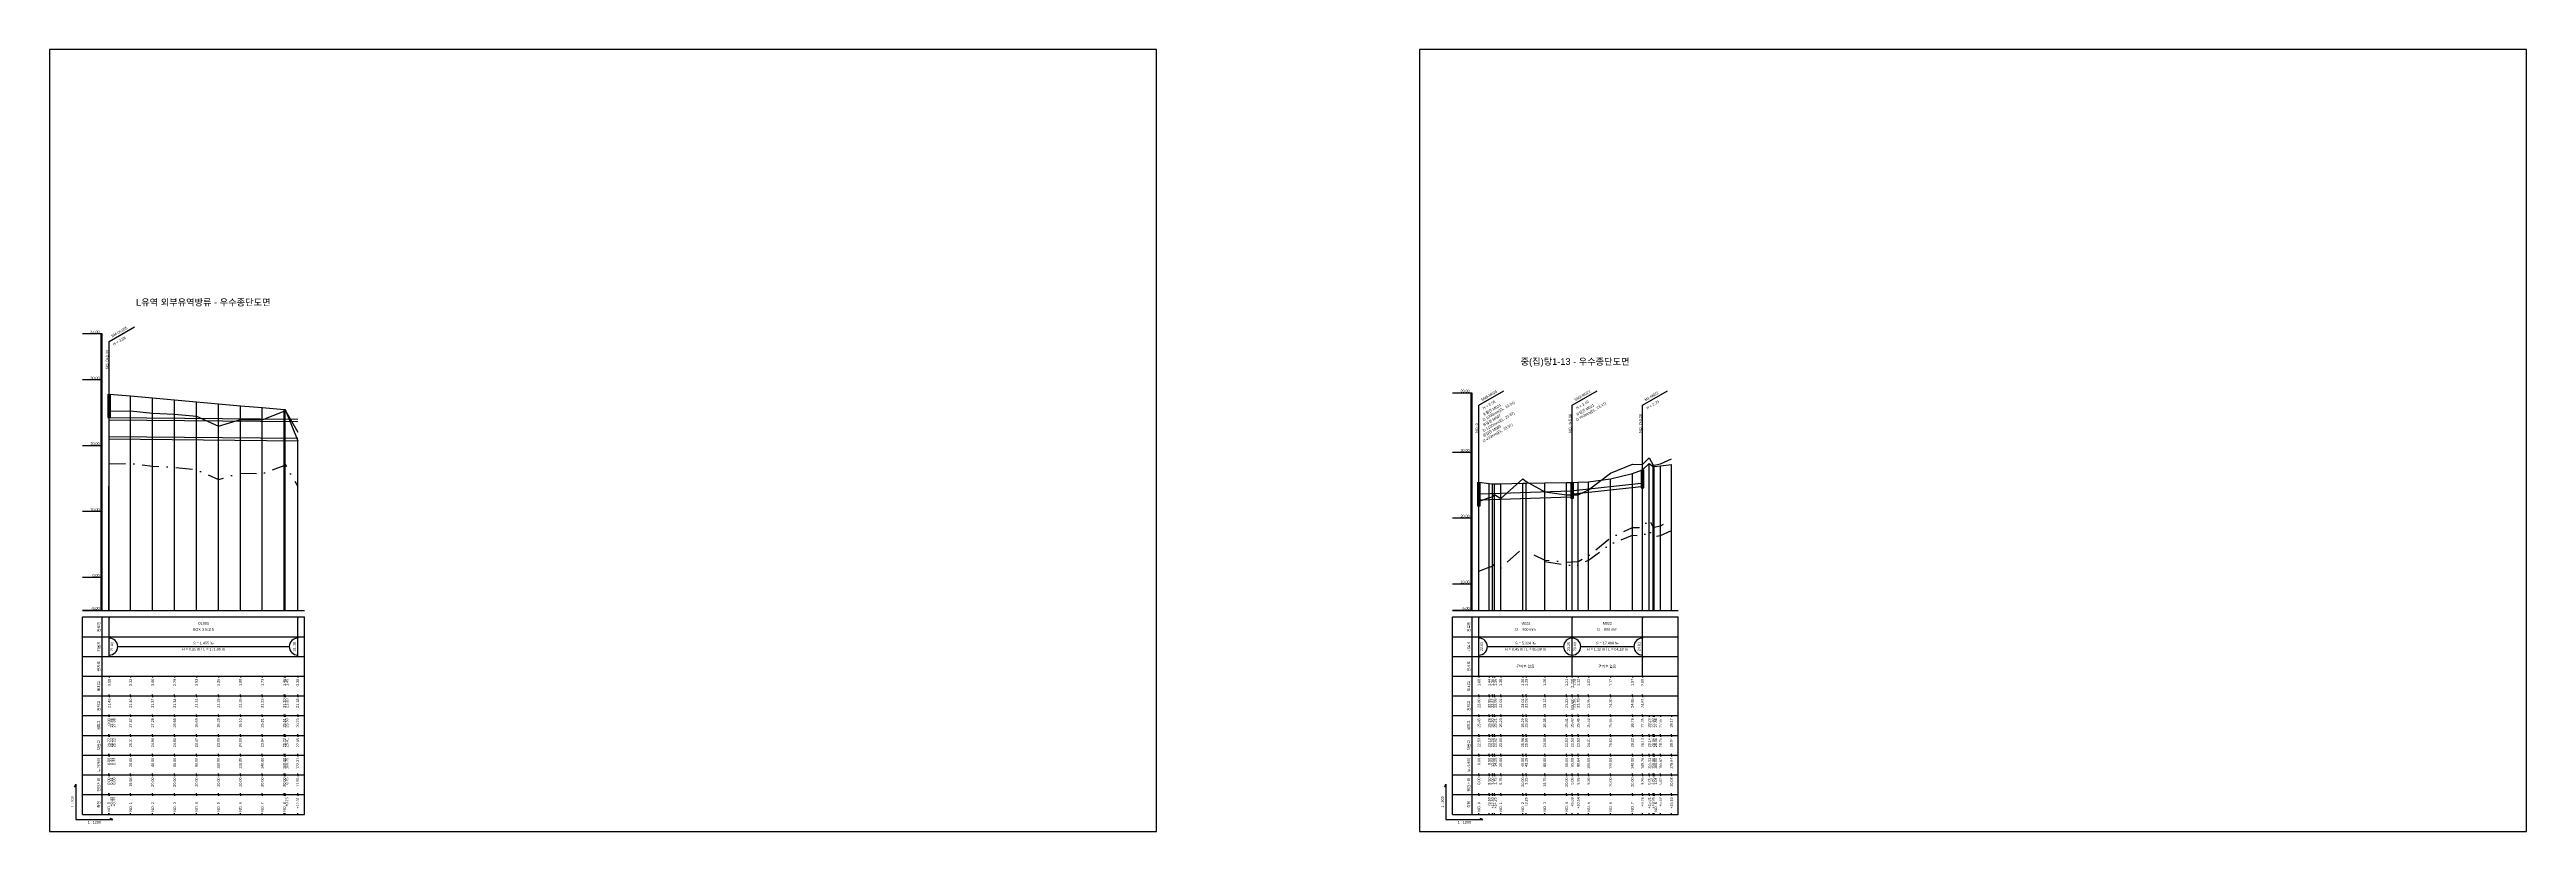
# Model space of a CAD drawing. Header units: millimetres. Extents: x -7351 to 135086, y 1419 to 5643.
# Drawn here: x 129040 to 130922, y 1419 to 2013 of the extents above; entities that cross this region are included whole.
import ezdxf
from ezdxf.enums import TextEntityAlignment as Align

# ---------------------------------------------------------------- set-up
doc = ezdxf.new("R2010")
doc.units = ezdxf.units.MM
doc.linetypes.add('DASHDOT', pattern=[25.4, 12.7, -6.35, 0, -6.35])
doc.linetypes.add('DIVIDE', pattern=[31.75, 12.7, -6.35, 0, -6.35, 0, -6.35])
for name, color, linetype in [('KZ_종단_계획선', 1, 'Continuous'), ('KZ_종단_관로', 4, 'Continuous'), ('KZ_종단_깃발', 7, 'Continuous'), ('KZ_종단_노선명', 7, 'Continuous'), ('KZ_종단_도각', 7, 'Continuous'), ('KZ_종단_맨홀', 4, 'Continuous'), ('KZ_종단_수직선', 7, 'Continuous'), ('KZ_종단_암선1', 56, 'DASHDOT'), ('KZ_종단_암선2', 4, 'DIVIDE'), ('KZ_종단_원형관', 4, 'Continuous'), ('KZ_종단_지반선', 3, 'Continuous'), ('KZ_종단_테이블문자', 7, 'Continuous'), ('KZ_종단_테이블선', 7, 'Continuous'), ('KZ_종단_폴대', 7, 'Continuous')]:
    doc.layers.add(name, color=color, linetype=linetype)
doc.styles.get("Standard").update_dxf_attribs({"font": 'arial.ttf'})

msp = doc.modelspace()

# ---------------------------------------------------------------- linework, layer by layer
at = {"layer": 'KZ_종단_계획선'}
for points in [[(129085.4, 1612), (129085.7, 1751.3), (129085.7, 1751.3), (129102, 1749.9), (129118.7, 1748.4), (129135.4, 1747), (129152, 1745.5), (129168.7, 1744), (129185.4, 1742.5), (129202, 1741.1), (129218.7, 1739.6), (129219.3, 1739.5), (129228.9, 1715.7)], [(130126.4, 1684.3), (130134.3, 1683.4), (130136.8, 1683.1), (130138.2, 1683.1), (130143, 1683.2), (130159.7, 1683.5), (130162.4, 1683.5), (130176.4, 1683.8), (130193, 1684.1), (130197.3, 1684.2), (130201.9, 1684.3), (130209.7, 1684.6), (130226.4, 1686.8), (130243, 1690.9), (130250.7, 1693.8), (130255.8, 1698.5), (130258.8, 1696.2), (130259.7, 1696.3), (130264.4, 1696.9), (130272.7, 1697.9)]]:
    msp.add_lwpolyline(points, dxfattribs=at)
at = {"layer": 'KZ_종단_관로'}
for p, q in [((130127.4, 1675.5), (130196.3, 1677.8)), ((130198.3, 1678), (130249.7, 1683.6)), ((130198.3, 1675.5), (130249.7, 1681.1)), ((130127.4, 1671), (130196.3, 1673.3))]:
    msp.add_line(p, q, dxfattribs=at)
for points in [[(129085.7, 1733.4), (129228.9, 1732.2)], [(129085.7, 1731.7), (129228.9, 1730.4)], [(129085.7, 1719.2), (129228.9, 1717.9)], [(129085.7, 1717.2), (129228.9, 1715.9)]]:
    msp.add_lwpolyline(points, dxfattribs=at)
at = {"layer": 'KZ_종단_깃발'}
for p, q in [((129085.7, 1791.3), (129104.8, 1802.3)), ((129085.7, 1587), (129085.7, 1791.3)), ((130126.4, 1742.8), (130145.4, 1753.8)), ((130197.3, 1742.8), (130216.3, 1753.8)), ((130250.7, 1742.8), (130269.8, 1753.8)), ((130126.4, 1587), (130126.4, 1742.8)), ((130197.3, 1587), (130197.3, 1742.8)), ((130250.7, 1587), (130250.7, 1742.8))]:
    msp.add_line(p, q, dxfattribs=at)
at = {"layer": 'KZ_종단_도각'}
for points in [[(129040.4, 1419), (129881.4, 1419), (129881.4, 2013), (129040.4, 2013)], [(130081.4, 1419), (130922.4, 1419), (130922.4, 2013), (130081.4, 2013)]]:
    msp.add_lwpolyline(points, close=True, dxfattribs=at)
at = {"layer": 'KZ_종단_맨홀'}
for points in [[(129084.7, 1751.3), (129084.7, 1733.4), (129086.7, 1733.4), (129086.7, 1751.3)], [(130125.4, 1684.3), (130125.4, 1666.5), (130127.4, 1666.5), (130127.4, 1684.3)], [(130196.3, 1684.2), (130196.3, 1672.2), (130198.3, 1672.2), (130198.3, 1684.2)], [(130249.7, 1693.8), (130249.7, 1680.1), (130251.7, 1680.1), (130251.7, 1693.8)]]:
    msp.add_lwpolyline(points, dxfattribs=at)
at = {"layer": 'KZ_종단_수직선'}
for p, q in [((129085.7, 1587), (129085.7, 1751.3)), ((129085.7, 1587), (129085.7, 1751.3)), ((129102, 1587), (129102, 1749.9)), ((129118.7, 1587), (129118.7, 1748.4)), ((129135.4, 1587), (129135.4, 1747)), ((129152, 1587), (129152, 1745.5)), ((129168.7, 1587), (129168.7, 1744)), ((129185.4, 1587), (129185.4, 1742.5)), ((129202, 1587), (129202, 1741.1)), ((129218.7, 1587), (129218.7, 1739.6)), ((129219.3, 1587), (129219.3, 1739.5)), ((129229, 1587), (129229, 1715.7)), ((130255.8, 1587), (130255.8, 1698.5)), ((130258.8, 1587), (130258.8, 1696.2)), ((130259.7, 1587), (130259.7, 1696.3)), ((130264.4, 1587), (130264.4, 1696.9)), ((130272.7, 1587), (130272.7, 1697.9)), ((130126.4, 1587), (130126.4, 1684.3)), ((130134.3, 1587), (130134.3, 1683.4)), ((130136.8, 1587), (130136.8, 1683.1)), ((130138.2, 1587), (130138.2, 1683.1)), ((130143, 1587), (130143, 1683.2)), ((130159.7, 1587), (130159.7, 1683.5)), ((130162.4, 1587), (130162.4, 1683.5)), ((130176.4, 1587), (130176.4, 1683.8)), ((130193, 1587), (130193, 1684.1)), ((130197.3, 1587), (130197.3, 1684.2)), ((130201.9, 1587), (130201.9, 1684.3)), ((130209.7, 1587), (130209.7, 1684.6)), ((130226.4, 1587), (130226.4, 1686.8)), ((130243, 1587), (130243, 1690.9)), ((130250.7, 1587), (130250.7, 1693.8)), ((129085.4, 1587), (129085.4, 1612))]:
    msp.add_line(p, q, dxfattribs=at)
at = {"layer": 'KZ_종단_암선1', "flags": 128}
for points in [[(129085.4, 1698.3), (129085.7, 1698.3), (129085.7, 1698.3), (129102, 1698.5), (129118.7, 1696.6), (129135.4, 1695.7), (129152, 1693.9), (129168.7, 1686.4), (129185.4, 1691.3), (129202, 1690.8), (129218.7, 1697.1), (129219.3, 1698), (129229, 1681.2)], [(130126.4, 1616.8), (130134.3, 1619.8), (130136.8, 1620.5), (130138.2, 1622.3), (130143, 1619.3), (130159.7, 1634.1), (130162.4, 1632.2), (130176.4, 1625.1), (130193, 1623.7), (130197.3, 1623.9), (130201.9, 1624.2), (130209.7, 1628.5), (130226.4, 1642.1), (130243, 1649.9), (130250.7, 1649.9), (130255.8, 1656.2), (130258.8, 1649.9), (130259.7, 1650.1), (130264.4, 1651.3), (130272.7, 1655.8)]]:
    msp.add_lwpolyline(points, dxfattribs=at)
at = {"layer": 'KZ_종단_암선2', "flags": 128}
msp.add_lwpolyline([(130176.4, 1624.1), (130193, 1621.5), (130197.3, 1621.4), (130201.9, 1621.3), (130209.7, 1625.1), (130226.4, 1637.4), (130243, 1644), (130250.7, 1643.5), (130255.8, 1647.9), (130258.8, 1642.8), (130259.7, 1643), (130264.4, 1643.8), (130272.7, 1647.6)], dxfattribs=at)
at = {"layer": 'KZ_종단_원형관'}
for p, q in [((130125.8, 1677.6), (130125.9, 1678.2)), ((130125.8, 1677.1), (130125.8, 1677.6)), ((130125.8, 1676.5), (130125.8, 1677.1)), ((130125.9, 1676), (130125.8, 1676.5)), ((130125.9, 1678.7), (130126, 1679.1)), ((130125.9, 1678.2), (130125.9, 1678.7)), ((130125.9, 1675.5), (130125.9, 1676)), ((130126, 1675), (130125.9, 1675.5)), ((130126, 1679.5), (130126.1, 1679.8)), ((130126, 1679.1), (130126, 1679.5)), ((130126, 1674.6), (130126, 1675)), ((130126.1, 1679.8), (130126.2, 1680.1)), ((130126.1, 1678.4), (130126.2, 1678.7)), ((130126.1, 1678.2), (130126.1, 1678.4)), ((130126.1, 1678), (130126.1, 1678.2)), ((130126.2, 1677.8), (130126.1, 1678)), ((130126.2, 1680.1), (130126.3, 1680.2)), ((130126.2, 1679.2), (130126.3, 1679.3)), ((130126.2, 1679), (130126.2, 1679.2)), ((130126.2, 1678.9), (130126.2, 1679)), ((130126.2, 1678.7), (130126.2, 1678.9)), ((130126.2, 1677.5), (130126.2, 1677.8)), ((130126.2, 1677.4), (130126.2, 1677.5)), ((130126.2, 1677.2), (130126.2, 1677.4)), ((130126.3, 1677.1), (130126.2, 1677.2)), ((130126.3, 1680.2), (130126.4, 1680.3)), ((130126.3, 1679.5), (130126.4, 1679.5)), ((130126.3, 1679.4), (130126.3, 1679.5)), ((130126.3, 1679.3), (130126.3, 1679.4)), ((130126.3, 1677), (130126.3, 1677.1)), ((130126.3, 1676.9), (130126.3, 1677)), ((130126.4, 1676.9), (130126.3, 1676.9)), ((130126.4, 1680.3), (130126.5, 1680.2)), ((130126.4, 1679.5), (130126.4, 1679.4)), ((130126.4, 1679.5), (130126.4, 1679.5)), ((130126.4, 1679.4), (130126.5, 1679.3)), ((130126.5, 1677.1), (130126.4, 1677)), ((130126.4, 1677), (130126.4, 1676.9)), ((130126.4, 1676.9), (130126.4, 1676.9)), ((130126.5, 1680.2), (130126.5, 1680.1)), ((130126.5, 1680.1), (130126.6, 1679.8)), ((130126.5, 1679.3), (130126.5, 1679.2)), ((130126.5, 1679.2), (130126.5, 1679)), ((130126.5, 1679), (130126.5, 1678.9)), ((130126.5, 1678.9), (130126.6, 1678.7)), ((130126.6, 1677.8), (130126.5, 1677.5)), ((130126.5, 1677.5), (130126.5, 1677.4)), ((130126.5, 1677.4), (130126.5, 1677.2)), ((130126.5, 1677.2), (130126.5, 1677.1)), ((130126.6, 1679.8), (130126.7, 1679.5)), ((130126.6, 1678.7), (130126.6, 1678.4)), ((130126.6, 1678.4), (130126.6, 1678.2)), ((130126.6, 1678.2), (130126.6, 1678)), ((130126.6, 1678), (130126.6, 1677.8)), ((130126.7, 1679.5), (130126.8, 1679.1)), ((130126.8, 1675), (130126.7, 1674.6)), ((130126.8, 1679.1), (130126.8, 1678.7)), ((130126.8, 1678.7), (130126.9, 1678.2)), ((130126.9, 1676), (130126.8, 1675.5)), ((130126.8, 1675.5), (130126.8, 1675)), ((130126.9, 1678.2), (130126.9, 1677.6)), ((130126.9, 1677.6), (130126.9, 1677.1)), ((130126.9, 1677.1), (130126.9, 1676.5)), ((130126.9, 1676.5), (130126.9, 1676)), ((130196.9, 1677.1), (130197, 1677.5)), ((130196.9, 1676.8), (130196.9, 1677.1)), ((130196.9, 1676.4), (130196.9, 1676.8)), ((130196.9, 1676.1), (130196.9, 1676.4)), ((130196.9, 1675.8), (130196.9, 1676.1)), ((130197, 1675.4), (130196.9, 1675.8)), ((130197, 1678), (130197.1, 1678.2)), ((130197, 1677.8), (130197, 1678)), ((130197, 1677.5), (130197, 1677.8)), ((130197, 1675.1), (130197, 1675.4)), ((130197, 1674.9), (130197, 1675.1)), ((130197.1, 1678.4), (130197.2, 1678.5)), ((130197.1, 1678.2), (130197.1, 1678.4)), ((130197.2, 1678.5), (130197.3, 1678.5)), ((130197.3, 1678.5), (130197.4, 1678.4)), ((130197.3, 1678.5), (130197.3, 1678.5)), ((130197.4, 1678.4), (130197.4, 1678.2)), ((130197.4, 1678.2), (130197.5, 1678)), ((130197.5, 1678), (130197.5, 1677.8)), ((130197.5, 1677.8), (130197.6, 1677.5)), ((130197.6, 1675.4), (130197.5, 1675.1)), ((130197.5, 1675.1), (130197.5, 1674.9)), ((130197.6, 1677.5), (130197.6, 1677.1)), ((130197.6, 1677.1), (130197.6, 1676.8)), ((130197.6, 1676.8), (130197.6, 1676.4)), ((130197.6, 1676.4), (130197.6, 1676.1)), ((130197.6, 1676.1), (130197.6, 1675.8)), ((130197.6, 1675.8), (130197.6, 1675.4)), ((130125.8, 1672.4), (130125.9, 1673)), ((130125.8, 1671.8), (130125.8, 1672.4)), ((130125.8, 1671.2), (130125.8, 1671.8)), ((130125.8, 1670.6), (130125.8, 1671.2)), ((130125.8, 1670), (130125.8, 1670.6)), ((130125.9, 1669.5), (130125.8, 1670)), ((130125.9, 1673.4), (130126, 1673.9)), ((130125.9, 1673), (130125.9, 1673.4)), ((130125.9, 1669), (130125.9, 1669.5)), ((130126, 1668.6), (130125.9, 1669)), ((130126.1, 1674.3), (130126, 1674.6)), ((130126, 1673.9), (130126.1, 1674.2)), ((130126.1, 1668.2), (130126, 1668.6)), ((130126.1, 1674.2), (130126.2, 1674.5)), ((130126.2, 1674.1), (130126.1, 1674.3)), ((130126.2, 1667.9), (130126.1, 1668.2)), ((130126.2, 1674.5), (130126.3, 1674.6)), ((130126.3, 1673.9), (130126.2, 1674.1)), ((130126.3, 1667.8), (130126.2, 1667.9)), ((130126.3, 1674.6), (130126.4, 1674.7)), ((130126.4, 1673.9), (130126.3, 1673.9)), ((130126.4, 1667.7), (130126.3, 1667.8)), ((130126.4, 1674.7), (130126.5, 1674.6)), ((130126.5, 1673.9), (130126.4, 1673.9)), ((130126.5, 1667.8), (130126.4, 1667.7)), ((130126.5, 1674.6), (130126.6, 1674.5)), ((130126.6, 1674.3), (130126.5, 1674.1)), ((130126.5, 1674.1), (130126.5, 1673.9)), ((130126.6, 1667.9), (130126.5, 1667.8)), ((130126.7, 1674.6), (130126.6, 1674.3)), ((130126.6, 1674.5), (130126.6, 1674.2)), ((130126.6, 1674.2), (130126.7, 1673.9)), ((130126.7, 1668.6), (130126.6, 1668.2)), ((130126.6, 1668.2), (130126.6, 1667.9)), ((130126.7, 1673.9), (130126.8, 1673.4)), ((130126.8, 1669), (130126.7, 1668.6)), ((130126.8, 1673.4), (130126.9, 1673)), ((130126.9, 1669.5), (130126.8, 1669)), ((130126.9, 1673), (130126.9, 1672.4)), ((130126.9, 1672.4), (130126.9, 1671.8)), ((130126.9, 1671.8), (130126.9, 1671.2)), ((130126.9, 1671.2), (130126.9, 1670.6)), ((130126.9, 1670.6), (130126.9, 1670)), ((130126.9, 1670), (130126.9, 1669.5)), ((130197.1, 1674.7), (130197, 1674.9)), ((130197.1, 1674.5), (130197.1, 1674.7)), ((130197.2, 1674.4), (130197.1, 1674.5)), ((130197.3, 1674.4), (130197.2, 1674.4)), ((130197.4, 1674.5), (130197.3, 1674.4)), ((130197.3, 1674.4), (130197.3, 1674.4)), ((130197.5, 1674.9), (130197.4, 1674.7)), ((130197.4, 1674.7), (130197.4, 1674.5))]:
    msp.add_line(p, q, dxfattribs=at)
at = {"layer": 'KZ_종단_지반선', "flags": 128}
for points in [[(129085.4, 1738.2), (129085.7, 1738.2), (129085.7, 1738.2), (129102, 1738.6), (129118.7, 1736.8), (129135.4, 1736.1), (129152, 1734.4), (129168.7, 1727), (129185.4, 1732), (129202, 1731.7), (129218.7, 1738.2), (129219.3, 1739.1), (129229, 1722.3)], [(130126.4, 1669.7), (130134.3, 1672.7), (130136.8, 1673.3), (130138.2, 1675.1), (130143, 1672), (130159.7, 1686.9), (130162.4, 1684.9), (130176.4, 1677), (130193, 1674.7), (130197.3, 1674.7), (130201.9, 1674.7), (130209.7, 1678.6), (130226.4, 1691.2), (130243, 1698.1), (130250.7, 1697.7), (130255.8, 1702.8), (130258.8, 1697.2), (130259.7, 1697.3), (130264.4, 1698.3), (130272.7, 1702.2)]]:
    msp.add_lwpolyline(points, dxfattribs=at)
at = {"layer": 'KZ_종단_테이블문자'}
for p, q in [((129085.7, 1582), (129085.7, 1581)), ((129085.7, 1568), (129085.7, 1581)), ((129229, 1582), (129229, 1581)), ((129229, 1568), (129229, 1581)), ((130126.4, 1582), (130126.4, 1581)), ((130126.4, 1568), (130126.4, 1581)), ((130197.3, 1582), (130197.3, 1581)), ((130197.3, 1582), (130197.3, 1581)), ((130197.3, 1568), (130197.3, 1581)), ((130197.3, 1568), (130197.3, 1581)), ((130250.7, 1582), (130250.7, 1581)), ((130250.7, 1568), (130250.7, 1581)), ((129085.7, 1567), (129085.7, 1568)), ((129085.7, 1567), (129085.7, 1566)), ((129085.7, 1553), (129085.7, 1566)), ((129229, 1567), (129229, 1568)), ((129229, 1567), (129229, 1566)), ((129229, 1553), (129229, 1566)), ((130126.4, 1567), (130126.4, 1568)), ((130126.4, 1567), (130126.4, 1566)), ((130126.4, 1553), (130126.4, 1566)), ((130197.3, 1567), (130197.3, 1568)), ((130197.3, 1567), (130197.3, 1568)), ((130197.3, 1567), (130197.3, 1566)), ((130197.3, 1567), (130197.3, 1566)), ((130197.3, 1553), (130197.3, 1566)), ((130197.3, 1553), (130197.3, 1566)), ((130250.7, 1567), (130250.7, 1568)), ((130250.7, 1567), (130250.7, 1566)), ((130250.7, 1553), (130250.7, 1566)), ((129085.7, 1552), (129085.7, 1553)), ((129092.1, 1559.5), (129222.5, 1559.5)), ((129229, 1552), (129229, 1553)), ((130126.4, 1552), (130126.4, 1553)), ((130126.4, 1552), (130126.4, 1551)), ((130126.4, 1538), (130126.4, 1551)), ((130132.8, 1559.5), (130190.8, 1559.5)), ((130197.3, 1552), (130197.3, 1553)), ((130197.3, 1552), (130197.3, 1553)), ((130197.3, 1552), (130197.3, 1551)), ((130197.3, 1552), (130197.3, 1551)), ((130197.3, 1538), (130197.3, 1551)), ((130197.3, 1538), (130197.3, 1551)), ((130203.7, 1559.5), (130244.3, 1559.5)), ((130250.7, 1552), (130250.7, 1553)), ((130250.7, 1552), (130250.7, 1551)), ((130250.7, 1538), (130250.7, 1551)), ((130126.4, 1537), (130126.4, 1538)), ((130197.3, 1537), (130197.3, 1538)), ((130197.3, 1537), (130197.3, 1538)), ((130250.7, 1537), (130250.7, 1538))]:
    msp.add_line(p, q, dxfattribs=at)
for centre, start, end in [((129085.7, 1559.5), 270, 90), ((129229, 1559.5), 90, 270), ((130126.4, 1559.5), 270, 90), ((130197.3, 1559.5), 90, 270), ((130197.3, 1559.5), 270, 90), ((130250.7, 1559.5), 90, 270)]:
    msp.add_arc(centre, 6.5, start, end, dxfattribs=at)
at = {"layer": 'KZ_종단_테이블선'}
for p, q in [((129065.4, 1587), (129234, 1587)), ((129065.4, 1567), (129065.4, 1582)), ((129065.4, 1582), (129234, 1582)), ((129080.4, 1567), (129080.4, 1582)), ((129234, 1567), (129234, 1582)), ((130106.4, 1587), (130277.7, 1587)), ((130106.4, 1567), (130106.4, 1582)), ((130106.4, 1582), (130277.7, 1582)), ((130121.4, 1567), (130121.4, 1582)), ((130277.7, 1567), (130277.7, 1582)), ((129065.4, 1552), (129065.4, 1567)), ((129065.4, 1567), (129234, 1567)), ((129080.4, 1552), (129080.4, 1567)), ((129234, 1552), (129234, 1567)), ((130106.4, 1552), (130106.4, 1567)), ((130106.4, 1567), (130277.7, 1567)), ((130121.4, 1552), (130121.4, 1567)), ((130277.7, 1552), (130277.7, 1567)), ((129065.4, 1537), (129065.4, 1552)), ((129065.4, 1552), (129234, 1552)), ((129080.4, 1537), (129080.4, 1552)), ((129234, 1537), (129234, 1552)), ((130106.4, 1537), (130106.4, 1552)), ((130106.4, 1552), (130277.7, 1552)), ((130121.4, 1537), (130121.4, 1552)), ((130277.7, 1537), (130277.7, 1552)), ((129065.4, 1522), (129065.4, 1537)), ((129065.4, 1537), (129234, 1537)), ((129080.4, 1522), (129080.4, 1537)), ((129085.7, 1537), (129085.7, 1536)), ((129102, 1537), (129102, 1536)), ((129118.7, 1537), (129118.7, 1536)), ((129135.4, 1537), (129135.4, 1536)), ((129152, 1537), (129152, 1536)), ((129168.7, 1537), (129168.7, 1536)), ((129185.4, 1537), (129185.4, 1536)), ((129202, 1537), (129202, 1536)), ((129218.7, 1537), (129218.7, 1536)), ((129219.3, 1537), (129219.3, 1536)), ((129228.9, 1537), (129228.9, 1536)), ((129234, 1522), (129234, 1537)), ((130106.4, 1522), (130106.4, 1537)), ((130106.4, 1537), (130277.7, 1537)), ((130121.4, 1522), (130121.4, 1537)), ((130126.4, 1537), (130126.4, 1536)), ((130134.3, 1537), (130134.3, 1536)), ((130136.8, 1537), (130136.8, 1536)), ((130138.2, 1537), (130138.2, 1536)), ((130143, 1537), (130143, 1536)), ((130159.7, 1537), (130159.7, 1536)), ((130162.4, 1537), (130162.4, 1536)), ((130176.4, 1537), (130176.4, 1536)), ((130193, 1537), (130193, 1536)), ((130197.3, 1537), (130197.3, 1536)), ((130201.9, 1537), (130201.9, 1536)), ((130209.7, 1537), (130209.7, 1536)), ((130226.4, 1537), (130226.4, 1536)), ((130243, 1537), (130243, 1536)), ((130250.7, 1537), (130250.7, 1536)), ((130277.7, 1522), (130277.7, 1537)), ((129065.4, 1507), (129065.4, 1522)), ((129065.4, 1522), (129234, 1522)), ((129065.4, 1492), (129065.4, 1507)), ((129065.4, 1507), (129234, 1507)), ((129080.4, 1507), (129080.4, 1522)), ((129080.4, 1492), (129080.4, 1507)), ((129085.4, 1507), (129085.4, 1506)), ((129085.7, 1522), (129085.7, 1523)), ((129085.7, 1522), (129085.7, 1521)), ((129085.7, 1507), (129085.7, 1508)), ((129085.7, 1507), (129085.7, 1506)), ((129085.7, 1507), (129085.7, 1506)), ((129102, 1522), (129102, 1523)), ((129102, 1522), (129102, 1521)), ((129102, 1507), (129102, 1508)), ((129102, 1507), (129102, 1506)), ((129118.7, 1522), (129118.7, 1523)), ((129118.7, 1522), (129118.7, 1521)), ((129118.7, 1507), (129118.7, 1508)), ((129118.7, 1507), (129118.7, 1506)), ((129135.4, 1522), (129135.4, 1523)), ((129135.4, 1522), (129135.4, 1521)), ((129135.4, 1507), (129135.4, 1508)), ((129135.4, 1507), (129135.4, 1506)), ((129152, 1522), (129152, 1523)), ((129152, 1522), (129152, 1521)), ((129152, 1507), (129152, 1508)), ((129152, 1507), (129152, 1506)), ((129168.7, 1522), (129168.7, 1523)), ((129168.7, 1522), (129168.7, 1521)), ((129168.7, 1507), (129168.7, 1508)), ((129168.7, 1507), (129168.7, 1506)), ((129185.4, 1522), (129185.4, 1523)), ((129185.4, 1522), (129185.4, 1521)), ((129185.4, 1507), (129185.4, 1508)), ((129185.4, 1507), (129185.4, 1506)), ((129202, 1522), (129202, 1523)), ((129202, 1522), (129202, 1521)), ((129202, 1507), (129202, 1508)), ((129202, 1507), (129202, 1506)), ((129218.7, 1522), (129218.7, 1523)), ((129218.7, 1522), (129218.7, 1521)), ((129218.7, 1507), (129218.7, 1508)), ((129218.7, 1507), (129218.7, 1506)), ((129219.3, 1522), (129219.3, 1523)), ((129219.3, 1522), (129219.3, 1521)), ((129219.3, 1507), (129219.3, 1508)), ((129219.3, 1507), (129219.3, 1506)), ((129228.9, 1522), (129228.9, 1523)), ((129228.9, 1522), (129228.9, 1521)), ((129228.9, 1507), (129228.9, 1508)), ((129229, 1507), (129229, 1506)), ((129234, 1507), (129234, 1522)), ((129234, 1492), (129234, 1507)), ((130106.4, 1507), (130106.4, 1522)), ((130106.4, 1522), (130277.7, 1522)), ((130106.4, 1492), (130106.4, 1507)), ((130106.4, 1507), (130277.7, 1507)), ((130121.4, 1507), (130121.4, 1522)), ((130121.4, 1492), (130121.4, 1507)), ((130126.4, 1522), (130126.4, 1523)), ((130126.4, 1522), (130126.4, 1521)), ((130126.4, 1507), (130126.4, 1508)), ((130126.4, 1507), (130126.4, 1506)), ((130134.3, 1522), (130134.3, 1523)), ((130134.3, 1522), (130134.3, 1521)), ((130134.3, 1507), (130134.3, 1508)), ((130134.3, 1507), (130134.3, 1506)), ((130136.8, 1522), (130136.8, 1523)), ((130136.8, 1522), (130136.8, 1521)), ((130136.8, 1507), (130136.8, 1508)), ((130136.8, 1507), (130136.8, 1506)), ((130138.2, 1522), (130138.2, 1523)), ((130138.2, 1522), (130138.2, 1521)), ((130138.2, 1507), (130138.2, 1508)), ((130138.2, 1507), (130138.2, 1506)), ((130143, 1522), (130143, 1523)), ((130143, 1522), (130143, 1521)), ((130143, 1507), (130143, 1508)), ((130143, 1507), (130143, 1506)), ((130159.7, 1522), (130159.7, 1523)), ((130159.7, 1522), (130159.7, 1521)), ((130159.7, 1507), (130159.7, 1508)), ((130159.7, 1507), (130159.7, 1506)), ((130162.4, 1522), (130162.4, 1523)), ((130162.4, 1522), (130162.4, 1521)), ((130162.4, 1507), (130162.4, 1508)), ((130162.4, 1507), (130162.4, 1506)), ((130176.4, 1522), (130176.4, 1523)), ((130176.4, 1522), (130176.4, 1521)), ((130176.4, 1507), (130176.4, 1508)), ((130176.4, 1507), (130176.4, 1506)), ((130193, 1522), (130193, 1523)), ((130193, 1522), (130193, 1521)), ((130193, 1507), (130193, 1508)), ((130193, 1507), (130193, 1506)), ((130197.3, 1522), (130197.3, 1523)), ((130197.3, 1522), (130197.3, 1521)), ((130197.3, 1507), (130197.3, 1508)), ((130197.3, 1507), (130197.3, 1506)), ((130201.9, 1522), (130201.9, 1523)), ((130201.9, 1522), (130201.9, 1521)), ((130201.9, 1507), (130201.9, 1508)), ((130201.9, 1507), (130201.9, 1506)), ((130209.7, 1522), (130209.7, 1523)), ((130209.7, 1522), (130209.7, 1521)), ((130209.7, 1507), (130209.7, 1508)), ((130209.7, 1507), (130209.7, 1506)), ((130226.4, 1522), (130226.4, 1523)), ((130226.4, 1522), (130226.4, 1521)), ((130226.4, 1507), (130226.4, 1508)), ((130226.4, 1507), (130226.4, 1506)), ((130243, 1522), (130243, 1523)), ((130243, 1522), (130243, 1521)), ((130243, 1507), (130243, 1508)), ((130243, 1507), (130243, 1506)), ((130250.7, 1522), (130250.7, 1523)), ((130250.7, 1522), (130250.7, 1521)), ((130250.7, 1507), (130250.7, 1508)), ((130250.7, 1507), (130250.7, 1506)), ((130255.8, 1507), (130255.8, 1506)), ((130258.8, 1507), (130258.8, 1506)), ((130259.7, 1507), (130259.7, 1506)), ((130264.4, 1507), (130264.4, 1506)), ((130272.7, 1507), (130272.7, 1506)), ((130277.7, 1507), (130277.7, 1522)), ((130277.7, 1492), (130277.7, 1507)), ((129065.4, 1477), (129065.4, 1492)), ((129065.4, 1492), (129234, 1492)), ((129080.4, 1477), (129080.4, 1492)), ((129085.4, 1492), (129085.4, 1493)), ((129085.4, 1492), (129085.4, 1491)), ((129085.7, 1492), (129085.7, 1493)), ((129085.7, 1492), (129085.7, 1493)), ((129085.7, 1492), (129085.7, 1491)), ((129085.7, 1492), (129085.7, 1491)), ((129102, 1492), (129102, 1493)), ((129102, 1492), (129102, 1491)), ((129118.7, 1492), (129118.7, 1493)), ((129118.7, 1492), (129118.7, 1491)), ((129135.4, 1492), (129135.4, 1493)), ((129135.4, 1492), (129135.4, 1491)), ((129152, 1492), (129152, 1493)), ((129152, 1492), (129152, 1491)), ((129168.7, 1492), (129168.7, 1493)), ((129168.7, 1492), (129168.7, 1491)), ((129185.4, 1492), (129185.4, 1493)), ((129185.4, 1492), (129185.4, 1491)), ((129202, 1492), (129202, 1493)), ((129202, 1492), (129202, 1491)), ((129218.7, 1492), (129218.7, 1493)), ((129218.7, 1492), (129218.7, 1491)), ((129219.3, 1492), (129219.3, 1493)), ((129219.3, 1492), (129219.3, 1491)), ((129229, 1492), (129229, 1493)), ((129229, 1492), (129229, 1491)), ((129234, 1477), (129234, 1492)), ((130106.4, 1477), (130106.4, 1492)), ((130106.4, 1492), (130277.7, 1492)), ((130121.4, 1477), (130121.4, 1492)), ((130126.4, 1492), (130126.4, 1493)), ((130126.4, 1492), (130126.4, 1491)), ((130134.3, 1492), (130134.3, 1493)), ((130134.3, 1492), (130134.3, 1491)), ((130136.8, 1492), (130136.8, 1493)), ((130136.8, 1492), (130136.8, 1491)), ((130138.2, 1492), (130138.2, 1493)), ((130138.2, 1492), (130138.2, 1491)), ((130143, 1492), (130143, 1493)), ((130143, 1492), (130143, 1491)), ((130159.7, 1492), (130159.7, 1493)), ((130159.7, 1492), (130159.7, 1491)), ((130162.4, 1492), (130162.4, 1493)), ((130162.4, 1492), (130162.4, 1491)), ((130176.4, 1492), (130176.4, 1493)), ((130176.4, 1492), (130176.4, 1491)), ((130193, 1492), (130193, 1493)), ((130193, 1492), (130193, 1491)), ((130197.3, 1492), (130197.3, 1493)), ((130197.3, 1492), (130197.3, 1491)), ((130201.9, 1492), (130201.9, 1493)), ((130201.9, 1492), (130201.9, 1491)), ((130209.7, 1492), (130209.7, 1493)), ((130209.7, 1492), (130209.7, 1491)), ((130226.4, 1492), (130226.4, 1493)), ((130226.4, 1492), (130226.4, 1491)), ((130243, 1492), (130243, 1493)), ((130243, 1492), (130243, 1491)), ((130250.7, 1492), (130250.7, 1493)), ((130250.7, 1492), (130250.7, 1491)), ((130255.8, 1492), (130255.8, 1493)), ((130255.8, 1492), (130255.8, 1491)), ((130258.8, 1492), (130258.8, 1493)), ((130258.8, 1492), (130258.8, 1491)), ((130259.7, 1492), (130259.7, 1493)), ((130259.7, 1492), (130259.7, 1491)), ((130264.4, 1492), (130264.4, 1493)), ((130264.4, 1492), (130264.4, 1491)), ((130272.7, 1492), (130272.7, 1493)), ((130272.7, 1492), (130272.7, 1491)), ((130277.7, 1477), (130277.7, 1492)), ((129065.4, 1462), (129065.4, 1477)), ((129065.4, 1477), (129234, 1477)), ((129080.4, 1462), (129080.4, 1477)), ((129085.4, 1477), (129085.4, 1478)), ((129085.4, 1477), (129085.4, 1476)), ((129085.7, 1477), (129085.7, 1478)), ((129085.7, 1477), (129085.7, 1478)), ((129085.7, 1477), (129085.7, 1476)), ((129085.7, 1477), (129085.7, 1476)), ((129102, 1477), (129102, 1478)), ((129102, 1477), (129102, 1476)), ((129118.7, 1477), (129118.7, 1478)), ((129118.7, 1477), (129118.7, 1476)), ((129135.4, 1477), (129135.4, 1478)), ((129135.4, 1477), (129135.4, 1476)), ((129152, 1477), (129152, 1478)), ((129152, 1477), (129152, 1476)), ((129168.7, 1477), (129168.7, 1478)), ((129168.7, 1477), (129168.7, 1476)), ((129185.4, 1477), (129185.4, 1478)), ((129185.4, 1477), (129185.4, 1476)), ((129202, 1477), (129202, 1478)), ((129202, 1477), (129202, 1476)), ((129218.7, 1477), (129218.7, 1478)), ((129218.7, 1477), (129218.7, 1476)), ((129219.3, 1477), (129219.3, 1478)), ((129219.3, 1477), (129219.3, 1476)), ((129229, 1477), (129229, 1478)), ((129229, 1477), (129229, 1476)), ((129234, 1462), (129234, 1477)), ((130106.4, 1462), (130106.4, 1477)), ((130106.4, 1477), (130277.7, 1477)), ((130121.4, 1462), (130121.4, 1477)), ((130126.4, 1477), (130126.4, 1478)), ((130126.4, 1477), (130126.4, 1476)), ((130134.3, 1477), (130134.3, 1478)), ((130134.3, 1477), (130134.3, 1476)), ((130136.8, 1477), (130136.8, 1478)), ((130136.8, 1477), (130136.8, 1476)), ((130138.2, 1477), (130138.2, 1478)), ((130138.2, 1477), (130138.2, 1476)), ((130143, 1477), (130143, 1478)), ((130143, 1477), (130143, 1476)), ((130159.7, 1477), (130159.7, 1478)), ((130159.7, 1477), (130159.7, 1476)), ((130162.4, 1477), (130162.4, 1478)), ((130162.4, 1477), (130162.4, 1476)), ((130176.4, 1477), (130176.4, 1478)), ((130176.4, 1477), (130176.4, 1476)), ((130193, 1477), (130193, 1478)), ((130193, 1477), (130193, 1476)), ((130197.3, 1477), (130197.3, 1478)), ((130197.3, 1477), (130197.3, 1476)), ((130201.9, 1477), (130201.9, 1478)), ((130201.9, 1477), (130201.9, 1476)), ((130209.7, 1477), (130209.7, 1478)), ((130209.7, 1477), (130209.7, 1476)), ((130226.4, 1477), (130226.4, 1478)), ((130226.4, 1477), (130226.4, 1476)), ((130243, 1477), (130243, 1478)), ((130243, 1477), (130243, 1476)), ((130250.7, 1477), (130250.7, 1478)), ((130250.7, 1477), (130250.7, 1476)), ((130255.8, 1477), (130255.8, 1478)), ((130255.8, 1477), (130255.8, 1476)), ((130258.8, 1477), (130258.8, 1478)), ((130258.8, 1477), (130258.8, 1476)), ((130259.7, 1477), (130259.7, 1478)), ((130259.7, 1477), (130259.7, 1476)), ((130264.4, 1477), (130264.4, 1478)), ((130264.4, 1477), (130264.4, 1476)), ((130272.7, 1477), (130272.7, 1478)), ((130272.7, 1477), (130272.7, 1476)), ((130277.7, 1462), (130277.7, 1477)), ((129065.4, 1447), (129065.4, 1462)), ((129065.4, 1462), (129234, 1462)), ((129080.4, 1447), (129080.4, 1462)), ((129085.4, 1462), (129085.4, 1463)), ((129085.4, 1462), (129085.4, 1461)), ((129085.7, 1462), (129085.7, 1463)), ((129085.7, 1462), (129085.7, 1463)), ((129085.7, 1462), (129085.7, 1461)), ((129085.7, 1462), (129085.7, 1461)), ((129102, 1462), (129102, 1463)), ((129102, 1462), (129102, 1461)), ((129118.7, 1462), (129118.7, 1463)), ((129118.7, 1462), (129118.7, 1461)), ((129135.4, 1462), (129135.4, 1463)), ((129135.4, 1462), (129135.4, 1461)), ((129152, 1462), (129152, 1463)), ((129152, 1462), (129152, 1461)), ((129168.7, 1462), (129168.7, 1463)), ((129168.7, 1462), (129168.7, 1461)), ((129185.4, 1462), (129185.4, 1463)), ((129185.4, 1462), (129185.4, 1461)), ((129202, 1462), (129202, 1463)), ((129202, 1462), (129202, 1461)), ((129218.7, 1462), (129218.7, 1463)), ((129218.7, 1462), (129218.7, 1461)), ((129219.3, 1462), (129219.3, 1463)), ((129219.3, 1462), (129219.3, 1461)), ((129229, 1462), (129229, 1463)), ((129229, 1462), (129229, 1461)), ((129234, 1447), (129234, 1462)), ((130106.4, 1447), (130106.4, 1462)), ((130106.4, 1462), (130277.7, 1462)), ((130121.4, 1447), (130121.4, 1462)), ((130126.4, 1462), (130126.4, 1463)), ((130126.4, 1462), (130126.4, 1461)), ((130134.3, 1462), (130134.3, 1463)), ((130134.3, 1462), (130134.3, 1461)), ((130136.8, 1462), (130136.8, 1463)), ((130136.8, 1462), (130136.8, 1461)), ((130138.2, 1462), (130138.2, 1463)), ((130138.2, 1462), (130138.2, 1461)), ((130143, 1462), (130143, 1463)), ((130143, 1462), (130143, 1461)), ((130159.7, 1462), (130159.7, 1463)), ((130159.7, 1462), (130159.7, 1461)), ((130162.4, 1462), (130162.4, 1463)), ((130162.4, 1462), (130162.4, 1461)), ((130176.4, 1462), (130176.4, 1463)), ((130176.4, 1462), (130176.4, 1461)), ((130193, 1462), (130193, 1463)), ((130193, 1462), (130193, 1461)), ((130197.3, 1462), (130197.3, 1463)), ((130197.3, 1462), (130197.3, 1461)), ((130201.9, 1462), (130201.9, 1463)), ((130201.9, 1462), (130201.9, 1461)), ((130209.7, 1462), (130209.7, 1463)), ((130209.7, 1462), (130209.7, 1461)), ((130226.4, 1462), (130226.4, 1463)), ((130226.4, 1462), (130226.4, 1461)), ((130243, 1462), (130243, 1463)), ((130243, 1462), (130243, 1461)), ((130250.7, 1462), (130250.7, 1463)), ((130250.7, 1462), (130250.7, 1461)), ((130255.8, 1462), (130255.8, 1463)), ((130255.8, 1462), (130255.8, 1461)), ((130258.8, 1462), (130258.8, 1463)), ((130258.8, 1462), (130258.8, 1461)), ((130259.7, 1462), (130259.7, 1463)), ((130259.7, 1462), (130259.7, 1461)), ((130264.4, 1462), (130264.4, 1463)), ((130264.4, 1462), (130264.4, 1461)), ((130272.7, 1462), (130272.7, 1463)), ((130272.7, 1462), (130272.7, 1461)), ((130277.7, 1447), (130277.7, 1462)), ((129065.4, 1432), (129065.4, 1447)), ((129065.4, 1447), (129234, 1447)), ((129065.4, 1432), (129234, 1432)), ((129080.4, 1432), (129080.4, 1447)), ((129085.4, 1447), (129085.4, 1448)), ((129085.4, 1447), (129085.4, 1446)), ((129085.4, 1432), (129085.4, 1433)), ((129085.7, 1447), (129085.7, 1448)), ((129085.7, 1447), (129085.7, 1448)), ((129085.7, 1447), (129085.7, 1446)), ((129085.7, 1447), (129085.7, 1446)), ((129085.7, 1432), (129085.7, 1433)), ((129085.7, 1432), (129085.7, 1433)), ((129102, 1447), (129102, 1448)), ((129102, 1447), (129102, 1446)), ((129102, 1432), (129102, 1433)), ((129118.7, 1447), (129118.7, 1448)), ((129118.7, 1447), (129118.7, 1446)), ((129118.7, 1432), (129118.7, 1433)), ((129135.4, 1447), (129135.4, 1448)), ((129135.4, 1447), (129135.4, 1446)), ((129135.4, 1432), (129135.4, 1433)), ((129152, 1447), (129152, 1448)), ((129152, 1447), (129152, 1446)), ((129152, 1432), (129152, 1433)), ((129168.7, 1447), (129168.7, 1448)), ((129168.7, 1447), (129168.7, 1446)), ((129168.7, 1432), (129168.7, 1433)), ((129185.4, 1447), (129185.4, 1448)), ((129185.4, 1447), (129185.4, 1446)), ((129185.4, 1432), (129185.4, 1433)), ((129202, 1447), (129202, 1448)), ((129202, 1447), (129202, 1446)), ((129202, 1432), (129202, 1433)), ((129218.7, 1447), (129218.7, 1448)), ((129218.7, 1447), (129218.7, 1446)), ((129218.7, 1432), (129218.7, 1433)), ((129219.3, 1447), (129219.3, 1448)), ((129219.3, 1447), (129219.3, 1446)), ((129219.3, 1432), (129219.3, 1433)), ((129229, 1447), (129229, 1448)), ((129229, 1447), (129229, 1446)), ((129229, 1432), (129229, 1433)), ((129234, 1432), (129234, 1447)), ((130106.4, 1432), (130106.4, 1447)), ((130106.4, 1447), (130277.7, 1447)), ((130106.4, 1432), (130277.7, 1432)), ((130121.4, 1432), (130121.4, 1447)), ((130126.4, 1447), (130126.4, 1448)), ((130126.4, 1447), (130126.4, 1446)), ((130126.4, 1432), (130126.4, 1433)), ((130134.3, 1447), (130134.3, 1448)), ((130134.3, 1447), (130134.3, 1446)), ((130134.3, 1432), (130134.3, 1433)), ((130136.8, 1447), (130136.8, 1448)), ((130136.8, 1447), (130136.8, 1446)), ((130136.8, 1432), (130136.8, 1433)), ((130138.2, 1447), (130138.2, 1448)), ((130138.2, 1447), (130138.2, 1446)), ((130138.2, 1432), (130138.2, 1433)), ((130143, 1447), (130143, 1448)), ((130143, 1447), (130143, 1446)), ((130143, 1432), (130143, 1433)), ((130159.7, 1447), (130159.7, 1448)), ((130159.7, 1447), (130159.7, 1446)), ((130159.7, 1432), (130159.7, 1433)), ((130162.4, 1447), (130162.4, 1448)), ((130162.4, 1447), (130162.4, 1446)), ((130162.4, 1432), (130162.4, 1433)), ((130176.4, 1447), (130176.4, 1448)), ((130176.4, 1447), (130176.4, 1446)), ((130176.4, 1432), (130176.4, 1433)), ((130193, 1447), (130193, 1448)), ((130193, 1447), (130193, 1446)), ((130193, 1432), (130193, 1433)), ((130197.3, 1447), (130197.3, 1448)), ((130197.3, 1447), (130197.3, 1446)), ((130197.3, 1432), (130197.3, 1433)), ((130201.9, 1447), (130201.9, 1448)), ((130201.9, 1447), (130201.9, 1446)), ((130201.9, 1432), (130201.9, 1433)), ((130209.7, 1447), (130209.7, 1448)), ((130209.7, 1447), (130209.7, 1446)), ((130209.7, 1432), (130209.7, 1433)), ((130226.4, 1447), (130226.4, 1448)), ((130226.4, 1447), (130226.4, 1446)), ((130226.4, 1432), (130226.4, 1433)), ((130243, 1447), (130243, 1448)), ((130243, 1447), (130243, 1446)), ((130243, 1432), (130243, 1433)), ((130250.7, 1447), (130250.7, 1448)), ((130250.7, 1447), (130250.7, 1446)), ((130250.7, 1432), (130250.7, 1433)), ((130255.8, 1447), (130255.8, 1448)), ((130255.8, 1447), (130255.8, 1446)), ((130255.8, 1432), (130255.8, 1433)), ((130258.8, 1447), (130258.8, 1448)), ((130258.8, 1447), (130258.8, 1446)), ((130258.8, 1432), (130258.8, 1433)), ((130259.7, 1447), (130259.7, 1448)), ((130259.7, 1447), (130259.7, 1446)), ((130259.7, 1432), (130259.7, 1433)), ((130264.4, 1447), (130264.4, 1448)), ((130264.4, 1447), (130264.4, 1446)), ((130264.4, 1432), (130264.4, 1433)), ((130272.7, 1447), (130272.7, 1448)), ((130272.7, 1447), (130272.7, 1446)), ((130272.7, 1432), (130272.7, 1433)), ((130277.7, 1432), (130277.7, 1447))]:
    msp.add_line(p, q, dxfattribs=at)
for points in [[(129060.4, 1453), (129059.4, 1453), (129060.4, 1455), (129060.4, 1428), (129088.4, 1428), (129086.4, 1429), (129086.4, 1428)], [(130101.4, 1453), (130100.4, 1453), (130101.4, 1455), (130101.4, 1428), (130129.4, 1428), (130127.4, 1429), (130127.4, 1428)]]:
    msp.add_lwpolyline(points, dxfattribs=at)
at = {"layer": 'KZ_종단_폴대'}
for p, q in [((129080.4, 1797), (129065.4, 1797)), ((129080.4, 1762), (129065.4, 1762)), ((130121.4, 1752), (130106.4, 1752)), ((129080.4, 1712), (129065.4, 1712)), ((130121.4, 1707), (130106.4, 1707)), ((129080.4, 1662), (129065.4, 1662)), ((130121.4, 1657), (130106.4, 1657)), ((129080.4, 1612), (129065.4, 1612)), ((130121.4, 1607), (130106.4, 1607)), ((129080.4, 1587), (129065.4, 1587)), ((130121.4, 1587), (130106.4, 1587))]:
    msp.add_line(p, q, dxfattribs=at)
for points in [[(129079.9, 1792, 1, 1, 0), (129079.9, 1797, 1, 1, 0)], [(129079.9, 1772, 1, 1, 0), (129079.9, 1782, 1, 1, 0)], [(129079.9, 1752, 1, 1, 0), (129079.9, 1762, 1, 1, 0)], [(130120.9, 1747, 1, 1, 0), (130120.9, 1752, 1, 1, 0)], [(129079.9, 1732, 1, 1, 0), (129079.9, 1742, 1, 1, 0)], [(130120.9, 1727, 1, 1, 0), (130120.9, 1737, 1, 1, 0)], [(129079.9, 1712, 1, 1, 0), (129079.9, 1722, 1, 1, 0)], [(130120.9, 1707, 1, 1, 0), (130120.9, 1717, 1, 1, 0)], [(129079.9, 1692, 1, 1, 0), (129079.9, 1702, 1, 1, 0)], [(130120.9, 1687, 1, 1, 0), (130120.9, 1697, 1, 1, 0)], [(129079.9, 1672, 1, 1, 0), (129079.9, 1682, 1, 1, 0)], [(130120.9, 1667, 1, 1, 0), (130120.9, 1677, 1, 1, 0)], [(129079.9, 1652, 1, 1, 0), (129079.9, 1662, 1, 1, 0)], [(130120.9, 1647, 1, 1, 0), (130120.9, 1657, 1, 1, 0)], [(129079.9, 1632, 1, 1, 0), (129079.9, 1642, 1, 1, 0)], [(130120.9, 1627, 1, 1, 0), (130120.9, 1637, 1, 1, 0)], [(129079.9, 1612, 1, 1, 0), (129079.9, 1622, 1, 1, 0)], [(129079.9, 1587, 1, 1, 0), (129079.9, 1602, 1, 1, 0)], [(130120.9, 1607, 1, 1, 0), (130120.9, 1617, 1, 1, 0)], [(130120.9, 1587, 1, 1, 0), (130120.9, 1597, 1, 1, 0)]]:
    msp.add_lwpolyline(points, format="xyseb", dxfattribs=at)
for points in [[(129080.4, 1587), (129080.4, 1797), (129079.4, 1797), (129079.4, 1587), (129080.4, 1587)], [(130121.4, 1587), (130121.4, 1752), (130120.4, 1752), (130120.4, 1587), (130121.4, 1587)]]:
    msp.add_lwpolyline(points, dxfattribs=at)

# ---------------------------------------------------------------- texts
at = {"layer": 'KZ_종단_깃발'}
for s, rotation, p in [('BM-OL005', 30, (129088.3, 1793.8)), ('NO. 0+0.44', 90, (129085.7, 1770.3)), ('SM5-M024', 30, (130129, 1745.3)), ('SM2-M023', 30, (130199.9, 1745.3)), ('M1-M022', 30, (130253.3, 1745.3)), ('NO. 4+5.08', 90, (130197.3, 1721.8)), ('NO. 7+9.26', 90, (130250.7, 1721.8)), ('NO. 0', 90, (130126.4, 1721.8))]:
    msp.add_text(s, height=2, rotation=rotation, dxfattribs=at).set_placement(p, align=Align.BOTTOM_LEFT)
for s, p in [('H = 3.58', (129088.3, 1789.8)), ('H = 3.56', (130129, 1741.3)), ('D 1200mm(EL. 22.14)', (130129, 1732.3)), ('D 1100mm(EL. 23.37)', (130129, 1724.3)), ('유출관 M024', (130129, 1736.3)), ('유입관 M007', (130129, 1728.3)), ('H = 2.40', (130199.9, 1741.3)), ('D 700mm(EL. 23.47)', (130199.9, 1732.3)), ('유입관 M021', (130199.9, 1736.3)), ('H = 2.73', (130253.3, 1741.3)), ('D 450mm(EL. 23.97)', (130129, 1716.3)), ('유입관 M008', (130129, 1720.3))]:
    msp.add_text(s, height=2, rotation=30, dxfattribs=at).set_placement(p, align=Align.TOP_LEFT)
at = {"layer": 'KZ_종단_노선명'}
for s, p in [('L유역 외부유역방류 - 우수종단도면', (129157.2, 1817)), ('중(집)탕1-13 - 우수종단도면', (130199.5, 1772))]:
    msp.add_text(s, height=5, dxfattribs=at).set_placement(p, align=Align.BOTTOM_CENTER)
at = {"layer": 'KZ_종단_테이블문자'}
for s, p in [('21.43', (129086.7, 1559.5)), ('22.80', (130127.4, 1559.5)), ('23.69', (130198.3, 1559.5))]:
    msp.add_text(s, height=2, rotation=90, dxfattribs=at).set_placement(p, align=Align.TOP_CENTER)
for s, p in [('BOX 3.5x2.5', (129157.3, 1573.5)), ('D = 900 mm', (130161.8, 1573.5)), ('D = 500 mm', (130224, 1573.5)), ('H = 0.25 m / L = 171.86 m', (129157.3, 1558.5)), ('H = 0.45 m / L = 85.08 m', (130161.8, 1558.5)), ('H = 1.12 m / L = 64.18 m', (130224, 1558.5))]:
    msp.add_text(s, height=2, dxfattribs=at).set_placement(p, align=Align.TOP_CENTER)
for s, p in [('S = 1.455 ‰', (129157.3, 1560.5)), ('OL005', (129157.3, 1575.5)), ('S = 5.324 ‰', (130161.8, 1560.5)), ('M023', (130161.8, 1575.5)), ('S = 17.498 ‰', (130224, 1560.5)), ('M022', (130224, 1575.5))]:
    msp.add_text(s, height=2, dxfattribs=at).set_placement(p, align=Align.BOTTOM_CENTER)
for s, p in [('21.18', (129228, 1559.5)), ('23.25', (130196.3, 1559.5)), ('24.81', (130249.7, 1559.5))]:
    msp.add_text(s, height=2, rotation=90, dxfattribs=at).set_placement(p, align=Align.BOTTOM_CENTER)
for p in [(130161.8, 1544.5), (130224, 1544.5)]:
    msp.add_text('관기초 없음', height=2, dxfattribs=at).set_placement(p, align=Align.MIDDLE_CENTER)
for s, p in [('3.58', (129085.7, 1535)), ('3.32', (129102, 1535)), ('3.06', (129118.7, 1535)), ('2.79', (129135.4, 1535)), ('2.53', (129152, 1535)), ('2.26', (129168.7, 1535)), ('1.99', (129185.4, 1535)), ('1.73', (129202, 1535)), ('1.46', (129218.7, 1535)), ('1.45', (129220.7, 1535)), ('-3.30', (129228.9, 1535)), ('1.68', (130126.4, 1535)), ('1.44', (130134.3, 1535)), ('1.36', (130136.8, 1535)), ('1.36', (130138.8, 1535)), ('1.35', (130143, 1535)), ('1.30', (130159.7, 1535)), ('1.29', (130162.4, 1535)), ('1.26', (130176.4, 1535)), ('1.21', (130193, 1535)), ('(1.20)', (130197.3, 1535)), ('1.20', (130199.3, 1535)), ('1.12', (130201.9, 1535)), ('1.03', (130209.7, 1535)), ('1.12', (130226.4, 1535)), ('1.57', (130243, 1535)), ('2.00', (130250.7, 1535)), ('21.43', (129085.7, 1520)), ('21.40', (129102, 1520)), ('21.37', (129118.7, 1520)), ('21.34', (129135.4, 1520)), ('21.31', (129152, 1520)), ('21.29', (129168.7, 1520)), ('21.26', (129185.4, 1520)), ('21.23', (129202, 1520)), ('21.20', (129218.7, 1520)), ('21.20', (129220.7, 1520)), ('21.18', (129228.9, 1520)), ('22.80', (130126.4, 1520)), ('22.85', (130134.3, 1520)), ('22.87', (130136.8, 1520)), ('22.88', (130138.8, 1520)), ('22.91', (130143, 1520)), ('23.01', (130159.7, 1520)), ('23.03', (130162.4, 1520)), ('23.12', (130176.4, 1520)), ('23.23', (130193, 1520)), ('(23.69)', (130197.3, 1520)), ('23.25', (130199.3, 1520)), ('23.78', (130201.9, 1520)), ('23.95', (130209.7, 1520)), ('24.30', (130226.4, 1520)), ('24.65', (130243, 1520)), ('24.81', (130250.7, 1520)), ('0.00', (129085.4, 1505)), ('25.22', (129085.4, 1490)), ('27.86', (129087.4, 1505)), ('25.22', (129087.4, 1490)), ('27.86', (129089.4, 1505)), ('25.22', (129089.4, 1490)), ('27.57', (129102, 1505)), ('25.31', (129102, 1490)), ('27.28', (129118.7, 1505)), ('24.95', (129118.7, 1490)), ('26.98', (129135.4, 1505)), ('24.80', (129135.4, 1490)), ('26.69', (129152, 1505)), ('24.47', (129152, 1490)), ('26.39', (129168.7, 1505)), ('23.00', (129168.7, 1490)), ('26.10', (129185.4, 1505)), ('24.00', (129185.4, 1490)), ('25.81', (129202, 1505)), ('23.94', (129202, 1490)), ('25.51', (129218.7, 1505)), ('25.22', (129218.7, 1490)), ('25.50', (129220.7, 1505)), ('25.41', (129220.7, 1490)), ('20.73', (129229, 1505)), ('22.05', (129229, 1490)), ('25.45', (130126.4, 1505)), ('22.53', (130126.4, 1490)), ('25.26', (130134.3, 1505)), ('23.12', (130134.3, 1490)), ('25.20', (130136.8, 1505)), ('23.25', (130136.8, 1490)), ('25.21', (130138.8, 1505)), ('23.62', (130138.8, 1490)), ('25.23', (130143, 1505)), ('23.00', (130143, 1490)), ('25.29', (130159.7, 1505)), ('25.96', (130159.7, 1490)), ('25.30', (130162.4, 1505)), ('25.56', (130162.4, 1490)), ('25.35', (130176.4, 1505)), ('24.00', (130176.4, 1490)), ('25.41', (130193, 1505)), ('23.53', (130193, 1490)), ('25.43', (130197.3, 1505)), ('23.53', (130197.3, 1490)), ('25.45', (130201.9, 1505)), ('23.53', (130201.9, 1490)), ('25.52', (130209.7, 1505)), ('24.31', (130209.7, 1490)), ('25.95', (130226.4, 1505)), ('26.83', (130226.4, 1490)), ('26.76', (130243, 1505)), ('28.22', (130243, 1490)), ('27.35', (130250.7, 1505)), ('28.13', (130250.7, 1490)), ('28.29', (130255.8, 1505)), ('29.14', (130255.8, 1490)), ('27.83', (130258.8, 1505)), ('28.04', (130258.8, 1490)), ('27.86', (130260.8, 1505)), ('28.06', (130260.8, 1490)), ('27.97', (130264.4, 1505)), ('28.25', (130264.4, 1490)), ('28.17', (130272.7, 1505)), ('29.04', (130272.7, 1490)), ('0.00', (129085.4, 1475)), ('0.44', (129087.4, 1475)), ('0.44', (129089.4, 1475)), ('20.00', (129102, 1475)), ('40.00', (129118.7, 1475)), ('60.00', (129135.4, 1475)), ('80.00', (129152, 1475)), ('100.00', (129168.7, 1475)), ('120.00', (129185.4, 1475)), ('140.00', (129202, 1475)), ('160.00', (129218.7, 1475)), ('160.75', (129220.7, 1475)), ('172.31', (129229, 1475)), ('0.00', (130126.4, 1475)), ('9.50', (130134.3, 1475)), ('12.50', (130136.8, 1475)), ('14.25', (130138.8, 1475)), ('20.00', (130143, 1475)), ('40.00', (130159.7, 1475)), ('43.25', (130162.4, 1475)), ('60.00', (130176.4, 1475)), ('80.00', (130193, 1475)), ('85.08', (130197.3, 1475)), ('90.64', (130201.9, 1475)), ('100.00', (130209.7, 1475)), ('120.00', (130226.4, 1475)), ('140.00', (130243, 1475)), ('149.26', (130250.7, 1475)), ('155.31', (130255.8, 1475)), ('158.96', (130258.8, 1475)), ('160.00', (130260.8, 1475)), ('165.62', (130264.4, 1475)), ('175.64', (130272.7, 1475)), ('0.00', (129085.4, 1460)), ('0.44', (129087.4, 1460)), ('0.00', (129089.4, 1460)), ('19.56', (129102, 1460)), ('20.00', (129118.7, 1460)), ('20.00', (129135.4, 1460)), ('20.00', (129152, 1460)), ('20.00', (129168.7, 1460)), ('20.00', (129185.4, 1460)), ('20.00', (129202, 1460)), ('20.00', (129218.7, 1460)), ('0.75', (129220.7, 1460)), ('11.55', (129229, 1460)), ('0.00', (130126.4, 1460)), ('9.50', (130134.3, 1460)), ('3.00', (130136.8, 1460)), ('1.75', (130138.8, 1460)), ('5.75', (130143, 1460)), ('20.00', (130159.7, 1460)), ('3.25', (130162.4, 1460)), ('16.75', (130176.4, 1460)), ('20.00', (130193, 1460)), ('5.08', (130197.3, 1460)), ('5.55', (130201.9, 1460)), ('9.36', (130209.7, 1460)), ('20.00', (130226.4, 1460)), ('20.00', (130243, 1460)), ('9.26', (130250.7, 1460)), ('6.05', (130255.8, 1460)), ('3.65', (130258.8, 1460)), ('1.04', (130260.8, 1460)), ('5.62', (130264.4, 1460)), ('10.02', (130272.7, 1460)), ('+0.44', (129087.4, 1445)), ('+0.44', (129089.4, 1445)), ('+0.75', (129220.7, 1445)), ('+12.31', (129229, 1445)), ('+9.50', (130134.3, 1445)), ('+12.50', (130136.8, 1445)), ('+14.25', (130138.8, 1445)), ('+3.25', (130162.4, 1445)), ('+5.08', (130197.3, 1445)), ('+10.64', (130201.9, 1445)), ('+9.26', (130250.7, 1445)), ('+15.31', (130255.8, 1445)), ('+18.96', (130258.8, 1445)), ('+5.62', (130264.4, 1445)), ('+15.63', (130272.7, 1445))]:
    msp.add_text(s, height=2, rotation=90, dxfattribs=at).set_placement(p, align=Align.MIDDLE_RIGHT)
for s, p in [('NO. 0', (129085.4, 1434)), ('NO. 1', (129102, 1434)), ('NO. 2', (129118.7, 1434)), ('NO. 3', (129135.4, 1434)), ('NO. 4', (129152, 1434)), ('NO. 5', (129168.7, 1434)), ('NO. 6', (129185.4, 1434)), ('NO. 7', (129202, 1434)), ('NO. 8', (129218.7, 1434)), ('NO. 0', (130126.4, 1434)), ('NO. 1', (130143, 1434)), ('NO. 2', (130159.7, 1434)), ('NO. 3', (130176.4, 1434)), ('NO. 4', (130193, 1434)), ('NO. 5', (130209.7, 1434)), ('NO. 6', (130226.4, 1434)), ('NO. 7', (130243, 1434)), ('NO. 8', (130260.8, 1434))]:
    msp.add_text(s, height=2, rotation=90, dxfattribs=at).set_placement(p, align=Align.MIDDLE_LEFT)
at = {"layer": 'KZ_종단_테이블선'}
for s, p in [('관로명', (129079.4, 1574.5)), ('기울기', (129079.4, 1559.5)), ('관로명', (130120.4, 1574.5)), ('기울기', (130120.4, 1559.5)), ('관기초', (129079.4, 1544.5)), ('관기초', (130120.4, 1544.5)), ('토피고', (129079.4, 1529.5)), ('토피고', (130120.4, 1529.5)), ('관저고', (129079.4, 1514.5)), ('관저고', (130120.4, 1514.5)), ('계획고', (129079.4, 1499.5)), ('지반고', (129079.4, 1484.5)), ('계획고', (130120.4, 1499.5)), ('지반고', (130120.4, 1484.5)), ('누가거리', (129079.4, 1469.5)), ('누가거리', (130120.4, 1469.5)), ('점간거리', (129079.4, 1454.5)), ('점간거리', (130120.4, 1454.5)), ('1 : 200', (129059.4, 1441.5)), ('측점', (129079.4, 1439.5)), ('1 : 200', (130100.4, 1441.5)), ('측점', (130120.4, 1439.5))]:
    msp.add_text(s, height=2, rotation=90, dxfattribs=at).set_placement(p, align=Align.BOTTOM_CENTER)
for p in [(129074.4, 1427), (130115.4, 1427)]:
    msp.add_text('1 : 1200', height=2, dxfattribs=at).set_placement(p, align=Align.TOP_CENTER)
at = {"layer": 'KZ_종단_폴대'}
for s, p in [('37.00', (129078.4, 1797)), ('30.00', (129078.4, 1762)), ('39.00', (130119.4, 1752)), ('20.00', (129078.4, 1712)), ('30.00', (130119.4, 1707)), ('10.00', (129078.4, 1662)), ('20.00', (130119.4, 1657)), ('0.00', (129078.4, 1612)), ('10.00', (130119.4, 1607)), ('-5.00', (129078.4, 1587)), ('6.00', (130119.4, 1587))]:
    msp.add_text(s, height=2, dxfattribs=at).set_placement(p, align=Align.BOTTOM_RIGHT)

doc.saveas('drawing.dxf')
